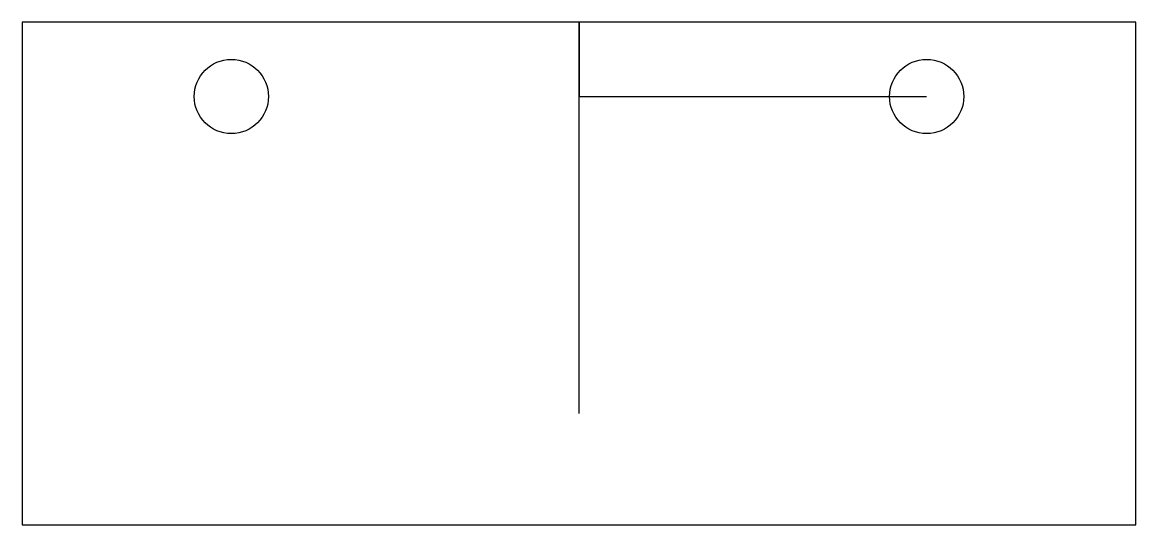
# Model space of a CAD drawing. Header units: millimetres. Extents: x -45 to 45, y -24.8 to 15.8.
import ezdxf

# ---------------------------------------------------------------- set-up
doc = ezdxf.new("R2010")
doc.units = ezdxf.units.MM
doc.layers.get('0').update_dxf_attribs({"linetype": 'CONTINUOUS'})

msp = doc.modelspace()

# ---------------------------------------------------------------- linework, layer by layer
for p, q in [((0, 15.8), (0, 9.8)), ((0, -15.8), (0, 15.8)), ((0, 9.8), (28.1, 9.8))]:
    msp.add_line(p, q)
msp.add_lwpolyline([(-45, -24.8), (45, -24.8), (45, 15.8), (-45, 15.8)], close=True)
for centre in [(-28.1, 9.8), (28.1, 9.8)]:
    msp.add_circle(centre, 3)

doc.saveas('drawing.dxf')
